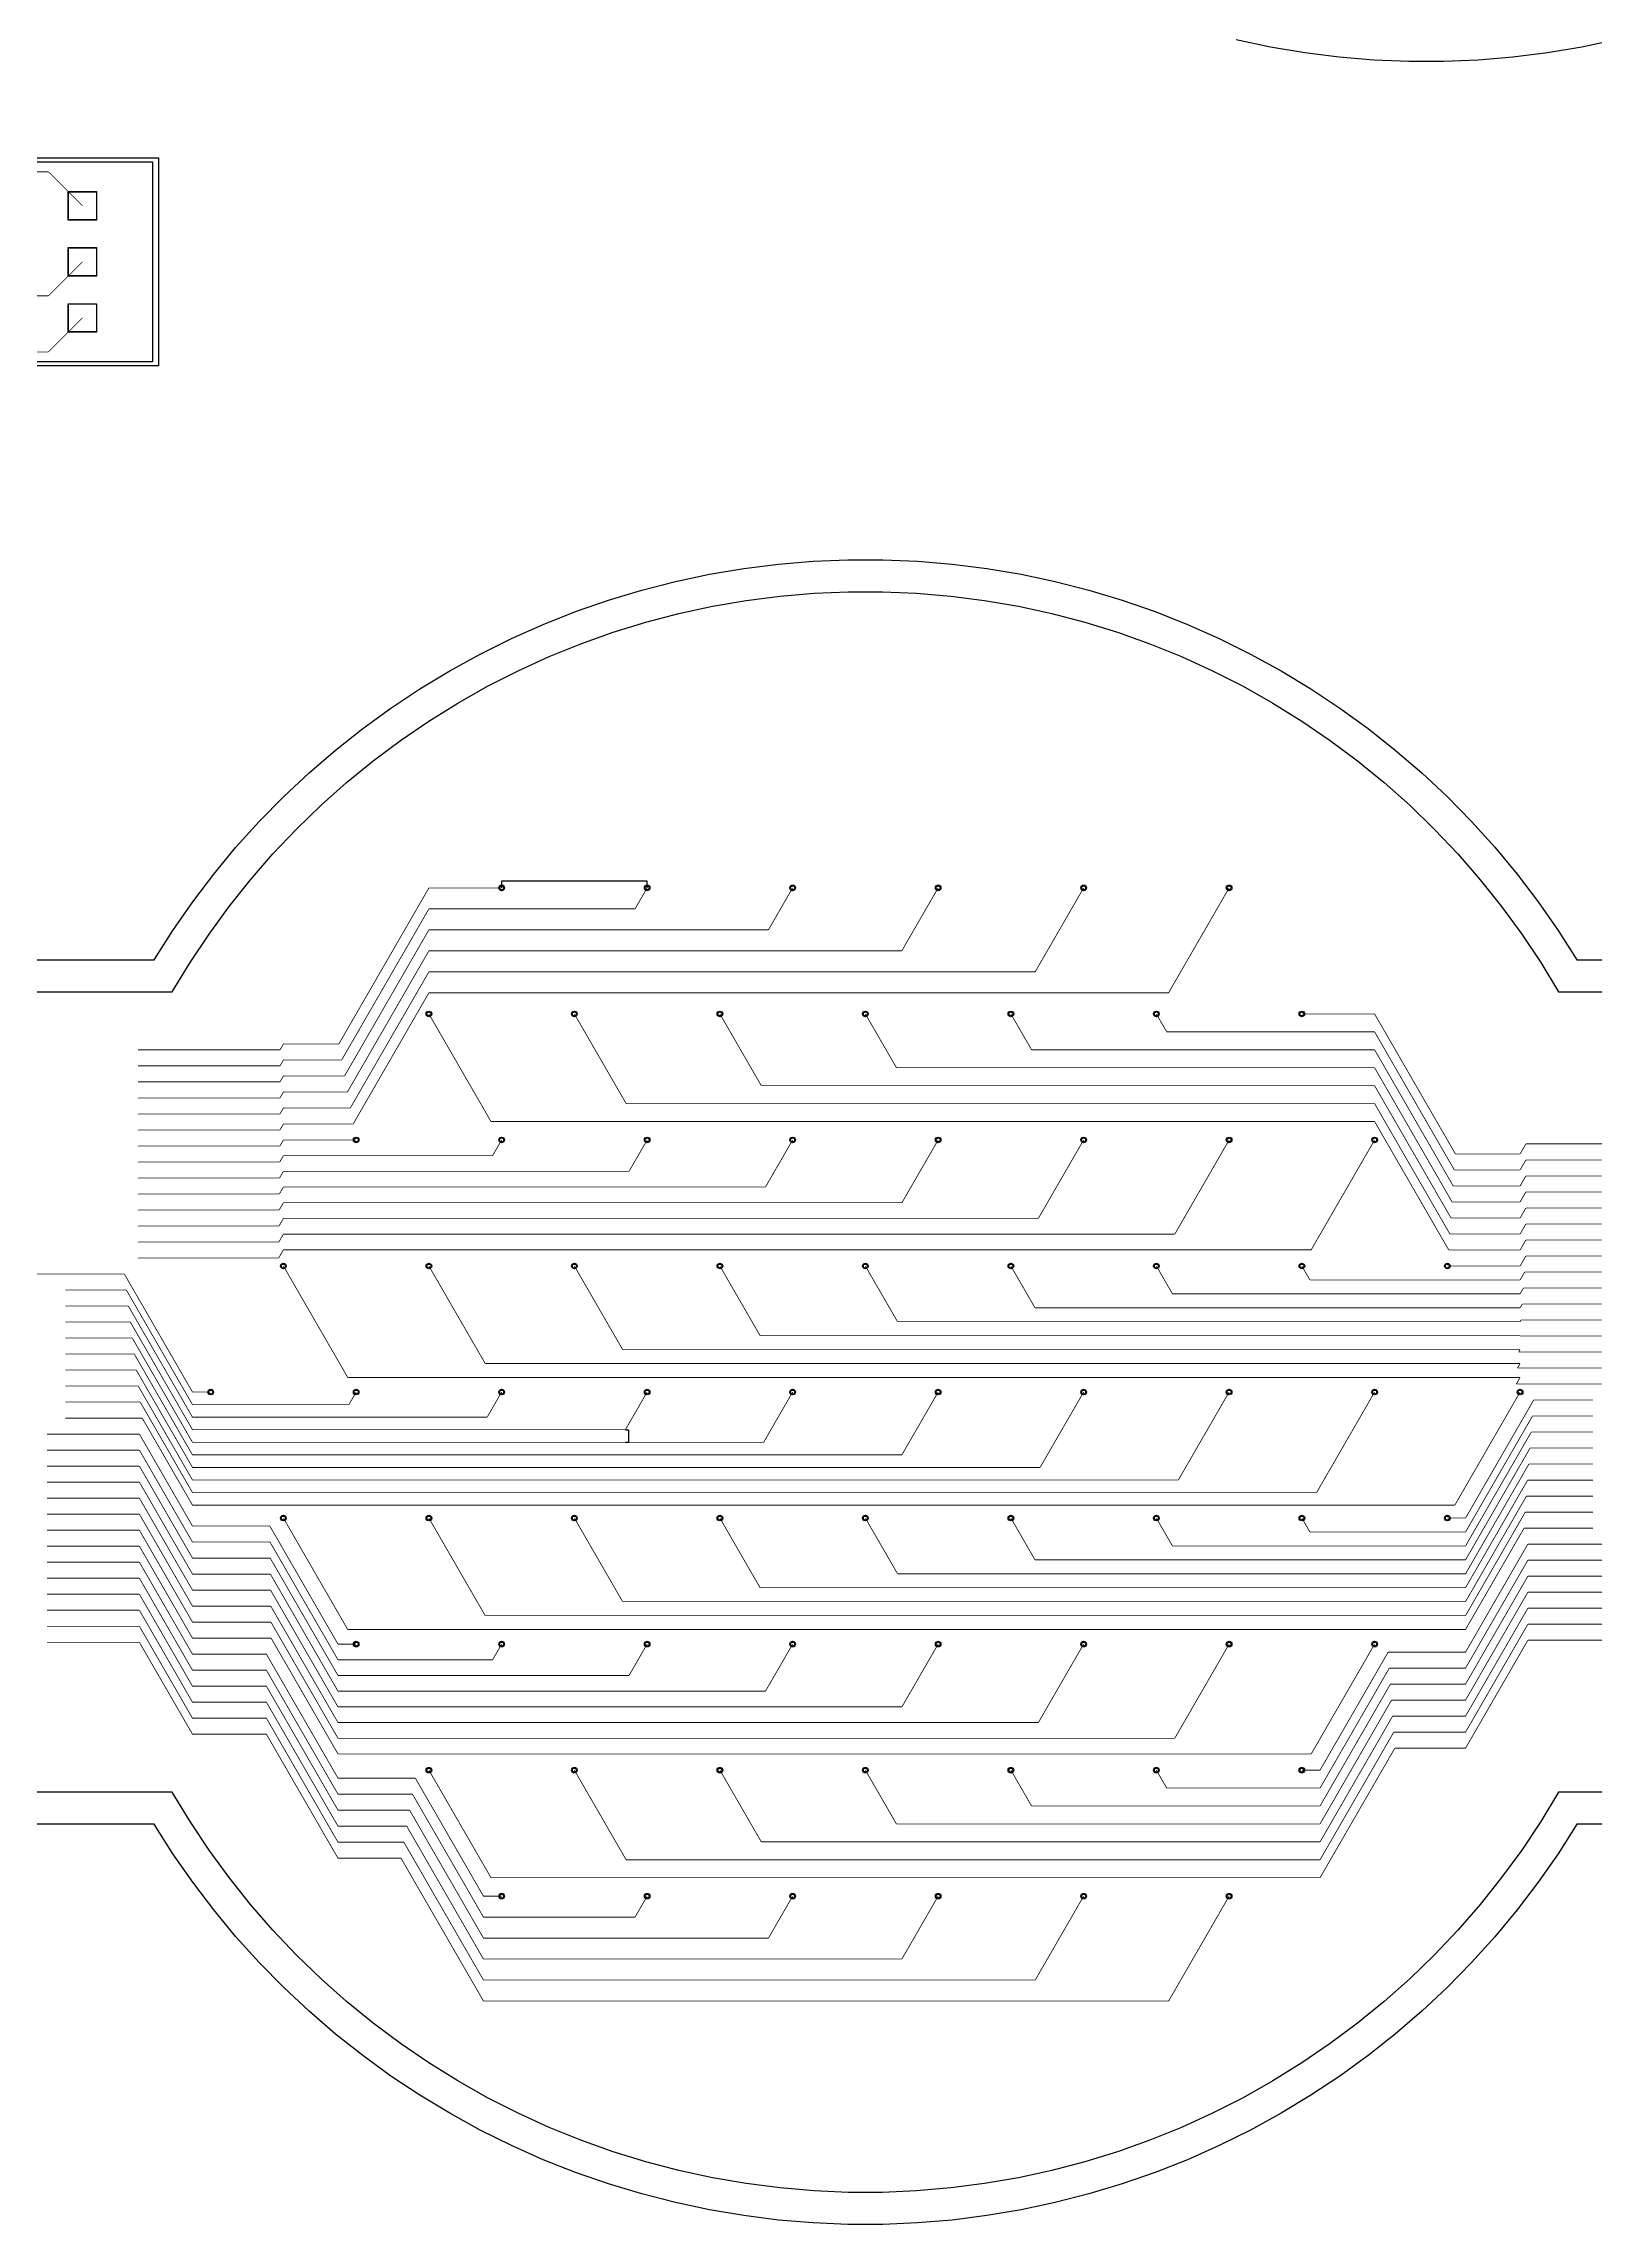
# Model space of a CAD drawing. Header units: metres. Extents: x -54999 to 54999, y -52014 to 54102.
# Drawn here: x -4214 to 15176, y -37370 to -10127 of the extents above; entities that cross this region are included whole.
import ezdxf

# ---------------------------------------------------------------- set-up
doc = ezdxf.new("R2010")
doc.units = ezdxf.units.M
for name, color, linetype in [('eDura_outline_ext', 6, 'Continuous'), ('eDura_outline_int', 6, 'Continuous'), ('etch', 3, 'Continuous'), ('metal', 4, 'Continuous')]:
    doc.layers.add(name, color=color, linetype=linetype)
doc.dimstyles.get("Standard").update_dxf_attribs({"dimtxt": 2.5, "dimasz": 2.5, "dimexe": 1.25, "dimexo": 0.625, "dimtad": 1, "dimdec": 0, "dimtxsty": 'Standard', "dimcen": 2.5, "dimadec": 0, "dimazin": 0, "dimtfac": 1, "dimtmove": 0, "dimatfit": 3, "dimarcsym": 0})

# ---------------------------------------------------------------- blocks, each defined once
blk = doc.blocks.new('*D17')
at = {"color": 0, "lineweight": -2, "transparency": 16777216}
for p, q in [((1510, -20674), (1510, -20584)), ((1512, -20585), (3325, -20585)), ((3328, -20674), (3328, -20584))]:
    blk.add_line(p, q, dxfattribs=at)
at = {"color": 0, "transparency": 16777216}
for points in [[(1512, -20585), (1512, -20586), (1510, -20585)], [(3325, -20585), (3325, -20586), (3328, -20585)]]:
    blk.add_solid(points, dxfattribs=at)
at = {"layer": 'Defpoints', "color": 0, "transparency": 16777216}
for p in [(1510, -20674), (3328, -20585), (3328, -20674)]:
    blk.add_point(p, dxfattribs=at)
at = {"color": 0, "transparency": 16777216, "insert": (2419, -20584), "char_height": 2.5, "attachment_point": 5}
blk.add_mtext('1818', dxfattribs=at)
blk = doc.blocks.new('*D18')
at = {"color": 0, "lineweight": -2, "transparency": 16777216}
for p, q in [((3056, -27443), (3094, -27443)), ((3093, -27445), (3093, -27597)), ((3056, -27600), (3094, -27600))]:
    blk.add_line(p, q, dxfattribs=at)
at = {"color": 0, "transparency": 16777216}
for points in [[(3092, -27445), (3093, -27445), (3093, -27443)], [(3092, -27597), (3093, -27597), (3093, -27600)]]:
    blk.add_solid(points, dxfattribs=at)
at = {"layer": 'Defpoints', "color": 0, "transparency": 16777216}
for p in [(3056, -27443), (3056, -27600), (3093, -27600)]:
    blk.add_point(p, dxfattribs=at)
at = {"color": 0, "transparency": 16777216, "insert": (3091, -27521), "char_height": 2.5, "attachment_point": 5, "rotation": 90}
blk.add_mtext('157', dxfattribs=at)

msp = doc.modelspace()

# ---------------------------------------------------------------- linework, layer by layer
at = {"layer": 'eDura_outline_ext'}
for points in [[(15432.401, -10079.164), (15006.877, -10169.485), (14577.947, -10241.931), (14146.363, -10296.378), (13712.879, -10332.728), (13278.255, -10350.919), (12843.25, -10350.919), (12408.626, -10332.728), (11975.143, -10296.378), (11543.559, -10241.931), (11114.629, -10169.485), (10689.104, -10079.164)], [(-23033.655, -21571.934), (-2833.655, -21571.934), (-2833.655, -21571.934), (-2600.061, -21204.969), (-2351.326, -20848.094), (-2087.885, -20501.932), (-1810.198, -20167.09), (-1518.751, -19844.153), (-1214.055, -19533.686), (-896.643, -19236.233), (-567.069, -18952.314), (-225.91, -18682.425), (126.237, -18427.039), (488.755, -18186.603), (861.011, -17961.537), (1242.353, -17752.235), (1632.114, -17559.062), (2029.612, -17382.358), (2434.152, -17222.432), (2845.026, -17079.562), (3261.515, -16953.999), (3682.891, -16845.963), (4108.416, -16755.643), (4537.346, -16683.196), (4968.93, -16628.75), (5402.413, -16592.4), (5837.037, -16574.209), (6272.042, -16574.209), (6706.667, -16592.4), (7140.15, -16628.75), (7571.734, -16683.196), (8000.664, -16755.643), (8426.189, -16845.963), (8847.564, -16953.999), (9264.053, -17079.562), (9674.927, -17222.432), (10079.467, -17382.358), (10476.966, -17559.062), (10866.727, -17752.235), (11248.069, -17961.537), (11620.325, -18186.603), (11982.843, -18427.039), (12334.99, -18682.425), (12676.148, -18952.314), (13005.722, -19236.233), (13323.135, -19533.686), (13627.831, -19844.153), (13919.277, -20167.09), (14196.964, -20501.932), (14460.406, -20848.094), (14709.141, -21204.969), (14942.734, -21571.934), (14942.734, -21571.934), (35142.734, -21571.934)], [(35142.734, -32371.934), (14942.734, -32371.934), (14942.734, -32371.934), (14709.141, -32738.899), (14460.406, -33095.774), (14196.964, -33441.936), (13919.277, -33776.778), (13627.831, -34099.715), (13323.135, -34410.181), (13005.722, -34707.634), (12676.148, -34991.554), (12334.99, -35261.442), (11982.843, -35516.828), (11620.325, -35757.265), (11248.069, -35982.331), (10866.727, -36191.633), (10476.966, -36384.805), (10079.467, -36561.509), (9674.927, -36721.436), (9264.053, -36864.306), (8847.564, -36989.869), (8426.189, -37097.905), (8000.664, -37188.225), (7571.734, -37260.672), (7140.15, -37315.118), (6706.667, -37351.468), (6272.042, -37369.659), (5837.037, -37369.659), (5402.413, -37351.468), (4968.93, -37315.118), (4537.346, -37260.672), (4108.416, -37188.225), (3682.891, -37097.905), (3261.515, -36989.869), (2845.026, -36864.306), (2434.152, -36721.436), (2029.612, -36561.509), (1632.114, -36384.805), (1242.353, -36191.633), (861.011, -35982.331), (488.755, -35757.265), (126.237, -35516.828), (-225.91, -35261.442), (-567.069, -34991.554), (-896.643, -34707.634), (-1214.055, -34410.181), (-1518.751, -34099.715), (-1810.198, -33776.778), (-2087.885, -33441.936), (-2351.326, -33095.774), (-2600.061, -32738.899), (-2833.655, -32371.934), (-2833.655, -32371.934), (-23033.655, -32371.934)]]:
    msp.add_lwpolyline(points, dxfattribs=at)
msp.add_lwpolyline([(-8803.745, -11553.298), (-2778.745, -11553.298), (-2778.745, -14153.298), (-8803.745, -14153.298), (-8803.745, -14153.298), (-8803.745, -15403.298), (-13903.745, -15403.298), (-13903.745, -14153.298), (-13903.745, -14153.298), (-19928.745, -14153.298), (-19928.745, -11553.298), (-13903.745, -11553.298), (-13903.745, -11553.298), (-13903.745, -10303.298), (-8803.745, -10303.298), (-8803.745, -11553.298)], close=True, dxfattribs=at)
at = {"layer": 'eDura_outline_int'}
msp.add_lwpolyline([(-8853.745, -11603.298), (-2853.745, -11603.298), (-2853.745, -14103.298), (-8853.745, -14103.298), (-8853.745, -14103.298), (-8853.745, -15353.298), (-13853.745, -15353.298), (-13853.745, -14103.298), (-13853.745, -14103.298), (-19853.745, -14103.298), (-19853.745, -11603.298), (-13853.745, -11603.298), (-13853.745, -11603.298), (-13853.745, -10353.298), (-8853.745, -10353.298), (-8853.745, -11603.298)], close=True, dxfattribs=at)
for points in [[(-22605.714, -21971.934), (-2605.714, -21971.934), (-2605.714, -21971.934), (-2384.156, -21606.45), (-2147.183, -21250.767), (-1895.228, -20905.535), (-1628.751, -20571.384), (-1348.24, -20248.925), (-1054.206, -19938.746), (-747.188, -19641.415), (-427.744, -19357.474), (-96.46, -19087.443), (246.06, -18831.813), (599.191, -18591.053), (962.286, -18365.602), (1334.684, -18155.871), (1715.702, -17962.245), (2104.647, -17785.077), (2500.807, -17624.689), (2903.458, -17481.376), (3311.865, -17355.4), (3725.282, -17246.989), (4142.954, -17156.342), (4564.117, -17083.626), (4988.003, -17028.972), (5413.838, -16992.48), (5840.842, -16974.217), (6268.237, -16974.217), (6695.242, -16992.48), (7121.076, -17028.972), (7544.962, -17083.626), (7966.126, -17156.342), (8383.798, -17246.989), (8797.215, -17355.4), (9205.622, -17481.376), (9608.273, -17624.689), (10004.433, -17785.077), (10393.377, -17962.245), (10774.396, -18155.871), (11146.793, -18365.602), (11509.889, -18591.053), (11863.019, -18831.813), (12205.539, -19087.443), (12536.824, -19357.474), (12856.267, -19641.415), (13163.286, -19938.746), (13457.32, -20248.925), (13737.831, -20571.384), (14004.307, -20905.535), (14256.262, -21250.767), (14493.235, -21606.45), (14714.794, -21971.934), (14714.794, -21971.934), (34714.794, -21971.934)], [(34714.794, -31971.934), (14714.794, -31971.934), (14714.794, -31971.934), (14493.235, -32337.418), (14256.262, -32693.1), (14004.307, -33038.333), (13737.831, -33372.484), (13457.32, -33694.943), (13163.286, -34005.121), (12856.267, -34302.453), (12536.824, -34586.393), (12205.539, -34856.425), (11863.019, -35112.055), (11509.889, -35352.815), (11146.793, -35578.266), (10774.396, -35787.996), (10393.377, -35981.623), (10004.433, -36158.791), (9608.273, -36319.178), (9205.622, -36462.491), (8797.215, -36588.468), (8383.798, -36696.879), (7966.126, -36787.525), (7544.962, -36860.242), (7121.076, -36914.896), (6695.242, -36951.388), (6268.237, -36969.65), (5840.842, -36969.65), (5413.838, -36951.388), (4988.003, -36914.896), (4564.117, -36860.242), (4142.954, -36787.525), (3725.282, -36696.879), (3311.865, -36588.468), (2903.458, -36462.491), (2500.807, -36319.178), (2104.647, -36158.791), (1715.702, -35981.623), (1334.684, -35787.996), (962.286, -35578.266), (599.191, -35352.815), (246.06, -35112.055), (-96.46, -34856.425), (-427.744, -34586.393), (-747.188, -34302.453), (-1054.206, -34005.121), (-1348.24, -33694.943), (-1628.751, -33372.484), (-1895.228, -33038.333), (-2147.183, -32693.1), (-2384.156, -32337.418), (-2605.714, -31971.934), (-2605.714, -31971.934), (-22605.714, -31971.934)]]:
    msp.add_lwpolyline(points, dxfattribs=at)
at = {"layer": 'etch'}
for points in [[(-3903.745, -11978.298), (-3553.745, -11978.298), (-3553.745, -12328.298), (-3903.745, -12328.298), (-3903.745, -11978.298)], [(-3903.745, -12678.298), (-3553.745, -12678.298), (-3553.745, -13028.298), (-3903.745, -13028.298), (-3903.745, -12678.298)], [(-3903.745, -13378.298), (-3553.745, -13378.298), (-3553.745, -13728.298), (-3903.745, -13728.298), (-3903.745, -13378.298)]]:
    msp.add_lwpolyline(points, close=True, dxfattribs=at)
for centre in [(1509.54, -20674.197), (3327.54, -20674.197), (5145.54, -20674.197), (6963.54, -20674.197), (8781.54, -20674.197), (10599.54, -20674.197), (600.54, -22248.631), (2418.54, -22248.631), (4236.54, -22248.631), (6054.54, -22248.631), (7872.54, -22248.631), (9690.54, -22248.631), (11508.54, -22248.631), (-308.46, -23823.066), (1509.54, -23823.066), (3327.54, -23823.066), (5145.54, -23823.066), (6963.54, -23823.066), (8781.54, -23823.066), (10599.54, -23823.066), (12417.54, -23823.066), (-1217.46, -25397.5), (600.54, -25397.5), (2418.54, -25397.5), (4236.54, -25397.5), (6054.54, -25397.5), (7872.54, -25397.5), (9690.54, -25397.5), (11508.54, -25397.5), (13326.54, -25397.5), (-2126.46, -26971.934), (-308.46, -26971.934), (1509.54, -26971.934), (3327.54, -26971.934), (5145.54, -26971.934), (6963.54, -26971.934), (8781.54, -26971.934), (10599.54, -26971.934), (12417.54, -26971.934), (14235.54, -26971.934), (-1217.46, -28546.368), (600.54, -28546.368), (2418.54, -28546.368), (4236.54, -28546.368), (6054.54, -28546.368), (7872.54, -28546.368), (9690.54, -28546.368), (11508.54, -28546.368), (13326.54, -28546.368), (-308.46, -30120.802), (1509.54, -30120.802), (3327.54, -30120.802), (5145.54, -30120.802), (6963.54, -30120.802), (8781.54, -30120.802), (10599.54, -30120.802), (12417.54, -30120.802), (600.54, -31695.236), (2418.54, -31695.236), (4236.54, -31695.236), (6054.54, -31695.236), (7872.54, -31695.236), (9690.54, -31695.236), (11508.54, -31695.236), (1509.54, -33269.671), (3327.54, -33269.671), (5145.54, -33269.671), (6963.54, -33269.671), (8781.54, -33269.671), (10599.54, -33269.671)]:
    msp.add_circle(centre, 25, dxfattribs=at)
at = {"layer": 'metal'}
for points in [[(-4153.745, -11728.298, 10, 10, 0), (-7928.745, -11728.298, 10, 10, 0)], [(-3728.745, -12153.298, 10, 10, 0), (-4153.745, -11728.298, 10, 10, 0)], [(-3728.745, -12853.298, 10, 10, 0), (-4153.745, -13278.298, 10, 10, 0)], [(-4153.745, -13278.298, 10, 10, 0), (-7928.745, -13278.298, 10, 10, 0)], [(-3728.745, -13553.298, 10, 10, 0), (-4153.745, -13978.298, 10, 10, 0)], [(-4153.745, -13978.298, 10, 10, 0), (-7928.745, -13978.298, 10, 10, 0)], [(600.54, -20674.197, 10, 10, 0), (-524.64, -22623.066, 10, 10, 0)], [(1509.54, -20674.197, 10, 10, 0), (600.54, -20674.197, 10, 10, 0)], [(1509.54, -20674.197, 10, 10, 0), (1509.54, -20674.197, 10, 10, 0)], [(3327.54, -20674.197, 10, 10, 0), (3176.274, -20936.197, 10, 10, 0)], [(5145.54, -20674.197, 10, 10, 0), (4843.008, -21198.197, 10, 10, 0)], [(6963.54, -20674.197, 10, 10, 0), (6509.743, -21460.197, 10, 10, 0)], [(8781.54, -20674.197, 10, 10, 0), (8176.477, -21722.197, 10, 10, 0)], [(10599.54, -20674.197, 10, 10, 0), (9843.211, -21984.197, 10, 10, 0)], [(600.54, -20936.197, 10, 10, 0), (-488.844, -22823.066, 10, 10, 0)], [(3176.274, -20936.197, 10, 10, 0), (600.54, -20936.197, 10, 10, 0)], [(600.54, -21198.197, 10, 10, 0), (-453.048, -23023.066, 10, 10, 0)], [(4843.008, -21198.197, 10, 10, 0), (600.54, -21198.197, 10, 10, 0)], [(600.54, -21460.197, 10, 10, 0), (-417.253, -23223.066, 10, 10, 0)], [(6509.743, -21460.197, 10, 10, 0), (600.54, -21460.197, 10, 10, 0)], [(600.54, -21722.197, 10, 10, 0), (-381.457, -23423.066, 10, 10, 0)], [(8176.477, -21722.197, 10, 10, 0), (600.54, -21722.197, 10, 10, 0)], [(600.54, -21984.197, 10, 10, 0), (-345.661, -23623.066, 10, 10, 0)], [(9843.211, -21984.197, 10, 10, 0), (600.54, -21984.197, 10, 10, 0)], [(600.54, -22248.631, 10, 10, 0), (1376.499, -23592.631, 10, 10, 0)], [(2418.54, -22248.631, 10, 10, 0), (3065.172, -23368.631, 10, 10, 0)], [(4236.54, -22248.631, 10, 10, 0), (4753.846, -23144.631, 10, 10, 0)], [(6054.54, -22248.631, 10, 10, 0), (6442.519, -22920.631, 10, 10, 0)], [(7872.54, -22248.631, 10, 10, 0), (8131.193, -22696.631, 10, 10, 0)], [(9690.54, -22248.631, 10, 10, 0), (9819.866, -22472.631, 10, 10, 0)], [(11508.54, -22248.631, 10, 10, 0), (11508.54, -22248.631, 10, 10, 0)], [(11508.54, -22248.631, 10, 10, 0), (12417.54, -22248.631, 10, 10, 0)], [(12417.54, -22248.631, 10, 10, 0), (13427.249, -23997.5, 10, 10, 0)], [(9819.866, -22472.631, 10, 10, 0), (12417.54, -22472.631, 10, 10, 0)], [(12417.54, -22472.631, 10, 10, 0), (13413.393, -24197.5, 10, 10, 0)], [(-1260.435, -22697.5, 10, 10, 0), (-3035.46, -22697.5, 10, 10, 0)], [(-1217.46, -22623.066, 10, 10, 0), (-1260.435, -22697.5, 10, 10, 0)], [(-1217.46, -22823.066, 10, 10, 0), (-1260.435, -22897.5, 10, 10, 0)], [(-524.64, -22623.066, 10, 10, 0), (-1217.46, -22623.066, 10, 10, 0)], [(-1217.46, -22623.066, 10, 10, 0), (-1217.46, -22623.066, 10, 10, 0)], [(-488.844, -22823.066, 10, 10, 0), (-1217.46, -22823.066, 10, 10, 0)], [(-1217.46, -22823.066, 10, 10, 0), (-1217.46, -22823.066, 10, 10, 0)], [(8131.193, -22696.631, 10, 10, 0), (12417.54, -22696.631, 10, 10, 0)], [(12417.54, -22696.631, 10, 10, 0), (13399.537, -24397.5, 10, 10, 0)], [(-1260.435, -22897.5, 10, 10, 0), (-3035.46, -22897.5, 10, 10, 0)], [(-1260.435, -23097.5, 10, 10, 0), (-3035.46, -23097.5, 10, 10, 0)], [(-1217.46, -23023.066, 10, 10, 0), (-1260.435, -23097.5, 10, 10, 0)], [(-453.048, -23023.066, 10, 10, 0), (-1217.46, -23023.066, 10, 10, 0)], [(-1217.46, -23023.066, 10, 10, 0), (-1217.46, -23023.066, 10, 10, 0)], [(4753.846, -23144.631, 10, 10, 0), (12417.54, -23144.631, 10, 10, 0)], [(6442.519, -22920.631, 10, 10, 0), (12417.54, -22920.631, 10, 10, 0)], [(12417.54, -22920.631, 10, 10, 0), (13385.68, -24597.5, 10, 10, 0)], [(12417.54, -23144.631, 10, 10, 0), (13371.824, -24797.5, 10, 10, 0)], [(-1260.435, -23297.5, 10, 10, 0), (-3035.46, -23297.5, 10, 10, 0)], [(-1217.46, -23223.066, 10, 10, 0), (-1260.435, -23297.5, 10, 10, 0)], [(-1217.46, -23423.066, 10, 10, 0), (-1260.435, -23497.5, 10, 10, 0)], [(-417.253, -23223.066, 10, 10, 0), (-1217.46, -23223.066, 10, 10, 0)], [(-1217.46, -23223.066, 10, 10, 0), (-1217.46, -23223.066, 10, 10, 0)], [(-381.457, -23423.066, 10, 10, 0), (-1217.46, -23423.066, 10, 10, 0)], [(-1217.46, -23423.066, 10, 10, 0), (-1217.46, -23423.066, 10, 10, 0)], [(3065.172, -23368.631, 10, 10, 0), (12417.54, -23368.631, 10, 10, 0)], [(12417.54, -23368.631, 10, 10, 0), (13357.967, -24997.5, 10, 10, 0)], [(-1260.435, -23497.5, 10, 10, 0), (-3035.46, -23497.5, 10, 10, 0)], [(-1260.435, -23697.5, 10, 10, 0), (-3035.46, -23697.5, 10, 10, 0)], [(-1217.46, -23623.066, 10, 10, 0), (-1260.435, -23697.5, 10, 10, 0)], [(-345.661, -23623.066, 10, 10, 0), (-1217.46, -23623.066, 10, 10, 0)], [(-1217.46, -23623.066, 10, 10, 0), (-1217.46, -23623.066, 10, 10, 0)], [(1376.499, -23592.631, 10, 10, 0), (12417.54, -23592.631, 10, 10, 0)], [(12417.54, -23592.631, 10, 10, 0), (13344.111, -25197.5, 10, 10, 0)], [(-1260.435, -23897.5, 10, 10, 0), (-3035.46, -23897.5, 10, 10, 0)], [(-1217.46, -23823.066, 10, 10, 0), (-1260.435, -23897.5, 10, 10, 0)], [(-308.46, -23823.066, 10, 10, 0), (-1217.46, -23823.066, 10, 10, 0)], [(-308.46, -23823.066, 10, 10, 0), (-308.46, -23823.066, 10, 10, 0)], [(1509.54, -23823.066, 10, 10, 0), (1396.379, -24019.066, 10, 10, 0)], [(3327.54, -23823.066, 10, 10, 0), (3101.219, -24215.066, 10, 10, 0)], [(5145.54, -23823.066, 10, 10, 0), (4806.058, -24411.066, 10, 10, 0)], [(6963.54, -23823.066, 10, 10, 0), (6510.897, -24607.066, 10, 10, 0)], [(8781.54, -23823.066, 10, 10, 0), (8215.737, -24803.066, 10, 10, 0)], [(10599.54, -23823.066, 10, 10, 0), (9920.576, -24999.066, 10, 10, 0)], [(12417.54, -23823.066, 10, 10, 0), (11625.415, -25195.066, 10, 10, 0)], [(14235.54, -23997.5, 10, 10, 0), (14308.035, -23871.934, 10, 10, 0)], [(14308.035, -23871.934, 10, 10, 0), (16053.54, -23871.934, 10, 10, 0)], [(-1262.744, -24097.5, 10, 10, 0), (-3035.46, -24097.5, 10, 10, 0)], [(-1217.46, -24215.066, 10, 10, 0), (-1265.054, -24297.5, 10, 10, 0)], [(-1217.46, -24019.066, 10, 10, 0), (-1262.744, -24097.5, 10, 10, 0)], [(1396.379, -24019.066, 10, 10, 0), (-1217.46, -24019.066, 10, 10, 0)], [(3101.219, -24215.066, 10, 10, 0), (-1217.46, -24215.066, 10, 10, 0)], [(13413.393, -24197.5, 10, 10, 0), (14235.54, -24197.5, 10, 10, 0)], [(13427.249, -23997.5, 10, 10, 0), (14235.54, -23997.5, 10, 10, 0)], [(14235.54, -23997.5, 10, 10, 0), (14235.54, -23997.5, 10, 10, 0)], [(14235.54, -24197.5, 10, 10, 0), (14308.035, -24071.934, 10, 10, 0)], [(14235.54, -24197.5, 10, 10, 0), (14235.54, -24197.5, 10, 10, 0)], [(14308.035, -24071.934, 10, 10, 0), (16053.54, -24071.934, 10, 10, 0)], [(-1265.054, -24297.5, 10, 10, 0), (-3035.46, -24297.5, 10, 10, 0)], [(-1267.363, -24497.5, 10, 10, 0), (-3035.46, -24497.5, 10, 10, 0)], [(-1217.46, -24411.066, 10, 10, 0), (-1267.363, -24497.5, 10, 10, 0)], [(4806.058, -24411.066, 10, 10, 0), (-1217.46, -24411.066, 10, 10, 0)], [(13399.537, -24397.5, 10, 10, 0), (14235.54, -24397.5, 10, 10, 0)], [(14235.54, -24397.5, 10, 10, 0), (14308.035, -24271.934, 10, 10, 0)], [(14235.54, -24397.5, 10, 10, 0), (14235.54, -24397.5, 10, 10, 0)], [(14235.54, -24597.5, 10, 10, 0), (14308.035, -24471.934, 10, 10, 0)], [(14308.035, -24271.934, 10, 10, 0), (16053.54, -24271.934, 10, 10, 0)], [(14308.035, -24471.934, 10, 10, 0), (16053.54, -24471.934, 10, 10, 0)], [(-1269.672, -24697.5, 10, 10, 0), (-3035.46, -24697.5, 10, 10, 0)], [(-1217.46, -24607.066, 10, 10, 0), (-1269.672, -24697.5, 10, 10, 0)], [(6510.897, -24607.066, 10, 10, 0), (-1217.46, -24607.066, 10, 10, 0)], [(13385.68, -24597.5, 10, 10, 0), (14235.54, -24597.5, 10, 10, 0)], [(14235.54, -24597.5, 10, 10, 0), (14235.54, -24597.5, 10, 10, 0)], [(14235.54, -24797.5, 10, 10, 0), (14308.035, -24671.934, 10, 10, 0)], [(14308.035, -24671.934, 10, 10, 0), (16053.54, -24671.934, 10, 10, 0)], [(-1271.982, -24897.5, 10, 10, 0), (-3035.46, -24897.5, 10, 10, 0)], [(-1217.46, -24999.066, 10, 10, 0), (-1274.291, -25097.5, 10, 10, 0)], [(-1217.46, -24803.066, 10, 10, 0), (-1271.982, -24897.5, 10, 10, 0)], [(8215.737, -24803.066, 10, 10, 0), (-1217.46, -24803.066, 10, 10, 0)], [(9920.576, -24999.066, 10, 10, 0), (-1217.46, -24999.066, 10, 10, 0)], [(13357.967, -24997.5, 10, 10, 0), (14235.54, -24997.5, 10, 10, 0)], [(13371.824, -24797.5, 10, 10, 0), (14235.54, -24797.5, 10, 10, 0)], [(14235.54, -24797.5, 10, 10, 0), (14235.54, -24797.5, 10, 10, 0)], [(14235.54, -24997.5, 10, 10, 0), (14308.035, -24871.934, 10, 10, 0)], [(14235.54, -24997.5, 10, 10, 0), (14235.54, -24997.5, 10, 10, 0)], [(14308.035, -24871.934, 10, 10, 0), (16053.54, -24871.934, 10, 10, 0)], [(-1274.291, -25097.5, 10, 10, 0), (-3035.46, -25097.5, 10, 10, 0)], [(-1276.601, -25297.5, 10, 10, 0), (-3035.46, -25297.5, 10, 10, 0)], [(-1217.46, -25195.066, 10, 10, 0), (-1276.601, -25297.5, 10, 10, 0)], [(11625.415, -25195.066, 10, 10, 0), (-1217.46, -25195.066, 10, 10, 0)], [(13344.111, -25197.5, 10, 10, 0), (14235.54, -25197.5, 10, 10, 0)], [(14235.54, -25197.5, 10, 10, 0), (14308.035, -25071.934, 10, 10, 0)], [(14235.54, -25197.5, 10, 10, 0), (14235.54, -25197.5, 10, 10, 0)], [(14235.54, -25397.5, 10, 10, 0), (14308.035, -25271.934, 10, 10, 0)], [(14308.035, -25071.934, 10, 10, 0), (16053.54, -25071.934, 10, 10, 0)], [(14308.035, -25271.934, 10, 10, 0), (16053.54, -25271.934, 10, 10, 0)], [(-3204.975, -25497.5, 10, 10, 0), (-15560.619, -25497.5, 10, 10, 0)], [(-2353.71, -26971.934, 10, 10, 0), (-3204.975, -25497.5, 10, 10, 0)], [(-1217.46, -25397.5, 10, 10, 0), (-413.789, -26789.5, 10, 10, 0)], [(600.54, -25397.5, 10, 10, 0), (1303.752, -26615.5, 10, 10, 0)], [(2418.54, -25397.5, 10, 10, 0), (3021.294, -26441.5, 10, 10, 0)], [(4236.54, -25397.5, 10, 10, 0), (4738.835, -26267.5, 10, 10, 0)], [(6054.54, -25397.5, 10, 10, 0), (6456.376, -26093.5, 10, 10, 0)], [(7872.54, -25397.5, 10, 10, 0), (8173.917, -25919.5, 10, 10, 0)], [(9690.54, -25397.5, 10, 10, 0), (9891.458, -25745.5, 10, 10, 0)], [(11508.54, -25397.5, 10, 10, 0), (11608.999, -25571.5, 10, 10, 0)], [(11608.999, -25571.5, 10, 10, 0), (14235.54, -25571.5, 10, 10, 0)], [(13326.54, -25397.5, 10, 10, 0), (13326.54, -25397.5, 10, 10, 0)], [(13326.54, -25397.5, 10, 10, 0), (14235.54, -25397.5, 10, 10, 0)], [(14235.54, -25571.5, 10, 10, 0), (14293.024, -25471.934, 10, 10, 0)], [(14293.024, -25471.934, 10, 10, 0), (16053.54, -25471.934, 10, 10, 0)], [(-3180.149, -25697.5, 10, 10, 0), (-3944.46, -25697.5, 10, 10, 0)], [(-2353.71, -27128.934, 10, 10, 0), (-3180.149, -25697.5, 10, 10, 0)], [(9891.458, -25745.5, 10, 10, 0), (14235.54, -25745.5, 10, 10, 0)], [(14235.54, -25745.5, 10, 10, 0), (14278.013, -25671.934, 10, 10, 0)], [(14235.54, -25919.5, 10, 10, 0), (14263.002, -25871.934, 10, 10, 0)], [(14263.002, -25871.934, 10, 10, 0), (16053.54, -25871.934, 10, 10, 0)], [(14278.013, -25671.934, 10, 10, 0), (16053.54, -25671.934, 10, 10, 0)], [(-3155.323, -25897.5, 10, 10, 0), (-3944.46, -25897.5, 10, 10, 0)], [(-3130.497, -26097.5, 10, 10, 0), (-3944.46, -26097.5, 10, 10, 0)], [(-2353.71, -27285.934, 10, 10, 0), (-3155.323, -25897.5, 10, 10, 0)], [(-2353.71, -27442.934, 10, 10, 0), (-3130.497, -26097.5, 10, 10, 0)], [(6456.376, -26093.5, 10, 10, 0), (14235.54, -26093.5, 10, 10, 0)], [(8173.917, -25919.5, 10, 10, 0), (14235.54, -25919.5, 10, 10, 0)], [(14235.54, -26093.5, 10, 10, 0), (14247.991, -26071.934, 10, 10, 0)], [(14247.991, -26071.934, 10, 10, 0), (16053.54, -26071.934, 10, 10, 0)], [(-3105.671, -26297.5, 10, 10, 0), (-3944.46, -26297.5, 10, 10, 0)], [(-2353.71, -27599.934, 10, 10, 0), (-3105.671, -26297.5, 10, 10, 0)], [(4738.835, -26267.5, 10, 10, 0), (14235.54, -26267.5, 10, 10, 0)], [(14235.54, -26267.5, 10, 10, 0), (14232.98, -26271.934, 10, 10, 0)], [(14232.98, -26271.934, 10, 10, 0), (16053.54, -26271.934, 10, 10, 0)], [(-3080.845, -26497.5, 10, 10, 0), (-3944.46, -26497.5, 10, 10, 0)], [(-3056.019, -26697.5, 10, 10, 0), (-3944.46, -26697.5, 10, 10, 0)], [(-2353.71, -27756.934, 10, 10, 0), (-3080.845, -26497.5, 10, 10, 0)], [(-2353.71, -27913.934, 10, 10, 0), (-3056.019, -26697.5, 10, 10, 0)], [(1303.752, -26615.5, 10, 10, 0), (14235.54, -26615.5, 10, 10, 0)], [(3021.294, -26441.5, 10, 10, 0), (14235.54, -26441.5, 10, 10, 0)], [(14235.54, -26615.5, 10, 10, 0), (14202.958, -26671.934, 10, 10, 0)], [(14202.958, -26671.934, 10, 10, 0), (16053.54, -26671.934, 10, 10, 0)], [(14235.54, -26441.5, 10, 10, 0), (14217.969, -26471.934, 10, 10, 0)], [(14217.969, -26471.934, 10, 10, 0), (28466.693, -26471.934, 10, 10, 0)], [(-3031.193, -26897.5, 10, 10, 0), (-3944.46, -26897.5, 10, 10, 0)], [(-2353.71, -28070.934, 10, 10, 0), (-3031.193, -26897.5, 10, 10, 0)], [(-2126.46, -26971.934, 10, 10, 0), (-2353.71, -26971.934, 10, 10, 0)], [(-2126.46, -26971.934, 10, 10, 0), (-2126.46, -26971.934, 10, 10, 0)], [(-413.789, -26789.5, 10, 10, 0), (14235.54, -26789.5, 10, 10, 0)], [(-308.46, -26971.934, 10, 10, 0), (-399.104, -27128.934, 10, 10, 0)], [(1509.54, -26971.934, 10, 10, 0), (1328.252, -27285.934, 10, 10, 0)], [(3327.54, -26971.934, 10, 10, 0), (3055.608, -27442.934, 10, 10, 0)], [(5145.54, -26971.934, 10, 10, 0), (4782.964, -27599.934, 10, 10, 0)], [(6963.54, -26971.934, 10, 10, 0), (6510.32, -27756.934, 10, 10, 0)], [(8781.54, -26971.934, 10, 10, 0), (8237.676, -27913.934, 10, 10, 0)], [(10599.54, -26971.934, 10, 10, 0), (9965.032, -28070.934, 10, 10, 0)], [(12417.54, -26971.934, 10, 10, 0), (11692.388, -28227.934, 10, 10, 0)], [(14235.54, -26971.934, 10, 10, 0), (13419.744, -28384.934, 10, 10, 0)], [(14235.54, -26789.5, 10, 10, 0), (14187.946, -26871.934, 10, 10, 0)], [(14187.946, -26871.934, 10, 10, 0), (16053.54, -26871.934, 10, 10, 0)], [(-3006.367, -27097.5, 10, 10, 0), (-3944.46, -27097.5, 10, 10, 0)], [(-2353.71, -28227.934, 10, 10, 0), (-3006.367, -27097.5, 10, 10, 0)], [(-399.104, -27128.934, 10, 10, 0), (-2353.71, -27128.934, 10, 10, 0)], [(13553.79, -28546.368, 10, 10, 0), (14405.055, -27071.934, 10, 10, 0)], [(14405.055, -27071.934, 10, 10, 0), (15144.54, -27071.934, 10, 10, 0)], [(-3017.01, -27497.5, 10, 10, 0), (-4171.71, -27497.5, 10, 10, 0)], [(-2981.541, -27297.5, 10, 10, 0), (-3944.46, -27297.5, 10, 10, 0)], [(-2353.71, -28646.368, 10, 10, 0), (-3017.01, -27497.5, 10, 10, 0)], [(-2353.71, -28384.934, 10, 10, 0), (-2981.541, -27297.5, 10, 10, 0)], [(1328.252, -27285.934, 10, 10, 0), (-2353.71, -27285.934, 10, 10, 0)], [(3055.608, -27442.934, 10, 10, 0), (-2353.71, -27442.934, 10, 10, 0)], [(13553.79, -28720.368, 10, 10, 0), (14390.044, -27271.934, 10, 10, 0)], [(13553.79, -28894.368, 10, 10, 0), (14375.033, -27471.934, 10, 10, 0)], [(14375.033, -27471.934, 10, 10, 0), (15144.54, -27471.934, 10, 10, 0)], [(14390.044, -27271.934, 10, 10, 0), (15144.54, -27271.934, 10, 10, 0)], [(-3017.01, -27697.5, 10, 10, 0), (-4171.71, -27697.5, 10, 10, 0)], [(-2353.71, -28846.368, 10, 10, 0), (-3017.01, -27697.5, 10, 10, 0)], [(4782.964, -27599.934, 10, 10, 0), (-2353.71, -27599.934, 10, 10, 0)], [(6510.32, -27756.934, 10, 10, 0), (-2353.71, -27756.934, 10, 10, 0)], [(13553.79, -29068.368, 10, 10, 0), (14360.021, -27671.934, 10, 10, 0)], [(14360.021, -27671.934, 10, 10, 0), (15144.54, -27671.934, 10, 10, 0)], [(-3017.01, -27897.5, 10, 10, 0), (-4171.71, -27897.5, 10, 10, 0)], [(-2353.71, -29046.368, 10, 10, 0), (-3017.01, -27897.5, 10, 10, 0)], [(8237.676, -27913.934, 10, 10, 0), (-2353.71, -27913.934, 10, 10, 0)], [(13553.79, -29242.368, 10, 10, 0), (14345.01, -27871.934, 10, 10, 0)], [(14345.01, -27871.934, 10, 10, 0), (15144.54, -27871.934, 10, 10, 0)], [(-3017.01, -28097.5, 10, 10, 0), (-4171.71, -28097.5, 10, 10, 0)], [(-3017.01, -28297.5, 10, 10, 0), (-4171.71, -28297.5, 10, 10, 0)], [(-2353.71, -29246.368, 10, 10, 0), (-3017.01, -28097.5, 10, 10, 0)], [(-2353.71, -29446.368, 10, 10, 0), (-3017.01, -28297.5, 10, 10, 0)], [(9965.032, -28070.934, 10, 10, 0), (-2353.71, -28070.934, 10, 10, 0)], [(11692.388, -28227.934, 10, 10, 0), (-2353.71, -28227.934, 10, 10, 0)], [(13553.79, -29416.368, 10, 10, 0), (14329.999, -28071.934, 10, 10, 0)], [(13553.79, -29590.368, 10, 10, 0), (14314.988, -28271.934, 10, 10, 0)], [(14314.988, -28271.934, 10, 10, 0), (15144.54, -28271.934, 10, 10, 0)], [(14329.999, -28071.934, 10, 10, 0), (15144.54, -28071.934, 10, 10, 0)], [(-3017.01, -28497.5, 10, 10, 0), (-4171.71, -28497.5, 10, 10, 0)], [(-2353.71, -29646.368, 10, 10, 0), (-3017.01, -28497.5, 10, 10, 0)], [(13419.744, -28384.934, 10, 10, 0), (-2353.71, -28384.934, 10, 10, 0)], [(-1217.46, -28546.368, 10, 10, 0), (-413.789, -29938.368, 10, 10, 0)], [(600.54, -28546.368, 10, 10, 0), (1303.752, -29764.368, 10, 10, 0)], [(2418.54, -28546.368, 10, 10, 0), (3021.294, -29590.368, 10, 10, 0)], [(4236.54, -28546.368, 10, 10, 0), (4738.835, -29416.368, 10, 10, 0)], [(6054.54, -28546.368, 10, 10, 0), (6456.376, -29242.368, 10, 10, 0)], [(7872.54, -28546.368, 10, 10, 0), (8173.917, -29068.368, 10, 10, 0)], [(9690.54, -28546.368, 10, 10, 0), (9891.458, -28894.368, 10, 10, 0)], [(11508.54, -28546.368, 10, 10, 0), (11608.999, -28720.368, 10, 10, 0)], [(13326.54, -28546.368, 10, 10, 0), (13326.54, -28546.368, 10, 10, 0)], [(13326.54, -28546.368, 10, 10, 0), (13553.79, -28546.368, 10, 10, 0)], [(13553.79, -29764.368, 10, 10, 0), (14299.977, -28471.934, 10, 10, 0)], [(14299.977, -28471.934, 10, 10, 0), (15144.54, -28471.934, 10, 10, 0)], [(-3017.01, -28697.5, 10, 10, 0), (-4171.71, -28697.5, 10, 10, 0)], [(-2353.71, -29846.368, 10, 10, 0), (-3017.01, -28697.5, 10, 10, 0)], [(-1386.975, -28646.368, 10, 10, 0), (-2353.71, -28646.368, 10, 10, 0)], [(-2353.71, -28646.368, 10, 10, 0), (-2353.71, -28646.368, 10, 10, 0)], [(-1384.666, -28846.368, 10, 10, 0), (-2353.71, -28846.368, 10, 10, 0)], [(-2353.71, -28846.368, 10, 10, 0), (-2353.71, -28846.368, 10, 10, 0)], [(-535.71, -30120.802, 10, 10, 0), (-1386.975, -28646.368, 10, 10, 0)], [(-535.71, -30316.802, 10, 10, 0), (-1384.666, -28846.368, 10, 10, 0)], [(11608.999, -28720.368, 10, 10, 0), (13553.79, -28720.368, 10, 10, 0)], [(13553.79, -29938.368, 10, 10, 0), (14284.966, -28671.934, 10, 10, 0)], [(13553.79, -30220.802, 10, 10, 0), (14332.559, -28871.934, 10, 10, 0)], [(14284.966, -28671.934, 10, 10, 0), (15144.54, -28671.934, 10, 10, 0)], [(14332.559, -28871.934, 10, 10, 0), (15371.79, -28871.934, 10, 10, 0)], [(-3017.01, -28897.5, 10, 10, 0), (-4171.71, -28897.5, 10, 10, 0)], [(-3017.01, -29097.5, 10, 10, 0), (-4171.71, -29097.5, 10, 10, 0)], [(-2353.71, -30046.368, 10, 10, 0), (-3017.01, -28897.5, 10, 10, 0)], [(-2353.71, -30246.368, 10, 10, 0), (-3017.01, -29097.5, 10, 10, 0)], [(-1382.356, -29046.368, 10, 10, 0), (-2353.71, -29046.368, 10, 10, 0)], [(-2353.71, -29046.368, 10, 10, 0), (-2353.71, -29046.368, 10, 10, 0)], [(-535.71, -30512.802, 10, 10, 0), (-1382.356, -29046.368, 10, 10, 0)], [(8173.917, -29068.368, 10, 10, 0), (13553.79, -29068.368, 10, 10, 0)], [(9891.458, -28894.368, 10, 10, 0), (13553.79, -28894.368, 10, 10, 0)], [(13553.79, -30420.802, 10, 10, 0), (14332.559, -29071.934, 10, 10, 0)], [(14332.559, -29071.934, 10, 10, 0), (15371.79, -29071.934, 10, 10, 0)], [(-3017.01, -29297.5, 10, 10, 0), (-4171.71, -29297.5, 10, 10, 0)], [(-2353.71, -30446.368, 10, 10, 0), (-3017.01, -29297.5, 10, 10, 0)], [(-1380.047, -29246.368, 10, 10, 0), (-2353.71, -29246.368, 10, 10, 0)], [(-2353.71, -29246.368, 10, 10, 0), (-2353.71, -29246.368, 10, 10, 0)], [(-535.71, -30708.802, 10, 10, 0), (-1380.047, -29246.368, 10, 10, 0)], [(4738.835, -29416.368, 10, 10, 0), (13553.79, -29416.368, 10, 10, 0)], [(6456.376, -29242.368, 10, 10, 0), (13553.79, -29242.368, 10, 10, 0)], [(13553.79, -30620.802, 10, 10, 0), (14332.559, -29271.934, 10, 10, 0)], [(14332.559, -29271.934, 10, 10, 0), (15371.79, -29271.934, 10, 10, 0)], [(-3017.01, -29497.5, 10, 10, 0), (-4171.71, -29497.5, 10, 10, 0)], [(-3017.01, -29697.5, 10, 10, 0), (-4171.71, -29697.5, 10, 10, 0)], [(-2353.71, -30646.368, 10, 10, 0), (-3017.01, -29497.5, 10, 10, 0)], [(-2353.71, -30846.368, 10, 10, 0), (-3017.01, -29697.5, 10, 10, 0)], [(-1377.738, -29446.368, 10, 10, 0), (-2353.71, -29446.368, 10, 10, 0)], [(-2353.71, -29446.368, 10, 10, 0), (-2353.71, -29446.368, 10, 10, 0)], [(-1375.428, -29646.368, 10, 10, 0), (-2353.71, -29646.368, 10, 10, 0)], [(-2353.71, -29646.368, 10, 10, 0), (-2353.71, -29646.368, 10, 10, 0)], [(-535.71, -30904.802, 10, 10, 0), (-1377.738, -29446.368, 10, 10, 0)], [(-535.71, -31100.802, 10, 10, 0), (-1375.428, -29646.368, 10, 10, 0)], [(3021.294, -29590.368, 10, 10, 0), (13553.79, -29590.368, 10, 10, 0)], [(13553.79, -30820.802, 10, 10, 0), (14332.559, -29471.934, 10, 10, 0)], [(13553.79, -31020.802, 10, 10, 0), (14332.559, -29671.934, 10, 10, 0)], [(14332.559, -29471.934, 10, 10, 0), (15371.79, -29471.934, 10, 10, 0)], [(14332.559, -29671.934, 10, 10, 0), (15371.79, -29671.934, 10, 10, 0)], [(-3017.01, -29897.5, 10, 10, 0), (-4171.71, -29897.5, 10, 10, 0)], [(-2353.71, -31046.368, 10, 10, 0), (-3017.01, -29897.5, 10, 10, 0)], [(-1373.119, -29846.368, 10, 10, 0), (-2353.71, -29846.368, 10, 10, 0)], [(-2353.71, -29846.368, 10, 10, 0), (-2353.71, -29846.368, 10, 10, 0)], [(-535.71, -31296.802, 10, 10, 0), (-1373.119, -29846.368, 10, 10, 0)], [(-413.789, -29938.368, 10, 10, 0), (13553.79, -29938.368, 10, 10, 0)], [(1303.752, -29764.368, 10, 10, 0), (13553.79, -29764.368, 10, 10, 0)], [(13553.79, -31220.802, 10, 10, 0), (14332.559, -29871.934, 10, 10, 0)], [(14332.559, -29871.934, 10, 10, 0), (15371.79, -29871.934, 10, 10, 0)], [(-3017.01, -30097.5, 10, 10, 0), (-4171.71, -30097.5, 10, 10, 0)], [(-2353.71, -31246.368, 10, 10, 0), (-3017.01, -30097.5, 10, 10, 0)], [(-1370.809, -30046.368, 10, 10, 0), (-2353.71, -30046.368, 10, 10, 0)], [(-2353.71, -30046.368, 10, 10, 0), (-2353.71, -30046.368, 10, 10, 0)], [(-535.71, -31492.802, 10, 10, 0), (-1370.809, -30046.368, 10, 10, 0)], [(-308.46, -30120.802, 10, 10, 0), (-535.71, -30120.802, 10, 10, 0)], [(-308.46, -30120.802, 10, 10, 0), (-308.46, -30120.802, 10, 10, 0)], [(1509.54, -30120.802, 10, 10, 0), (1396.379, -30316.802, 10, 10, 0)], [(3327.54, -30120.802, 10, 10, 0), (3101.219, -30512.802, 10, 10, 0)], [(5145.54, -30120.802, 10, 10, 0), (4806.058, -30708.802, 10, 10, 0)], [(6963.54, -30120.802, 10, 10, 0), (6510.897, -30904.802, 10, 10, 0)], [(8781.54, -30120.802, 10, 10, 0), (8215.737, -31100.802, 10, 10, 0)], [(10599.54, -30120.802, 10, 10, 0), (9920.576, -31296.802, 10, 10, 0)], [(12417.54, -30120.802, 10, 10, 0), (11625.415, -31492.802, 10, 10, 0)], [(11735.79, -31695.236, 10, 10, 0), (12587.055, -30220.802, 10, 10, 0)], [(12587.055, -30220.802, 10, 10, 0), (13553.79, -30220.802, 10, 10, 0)], [(13553.79, -31420.802, 10, 10, 0), (14332.559, -30071.934, 10, 10, 0)], [(13553.79, -30220.802, 10, 10, 0), (13553.79, -30220.802, 10, 10, 0)], [(14332.559, -30071.934, 10, 10, 0), (15371.79, -30071.934, 10, 10, 0)], [(-1429.95, -30246.368, 10, 10, 0), (-2353.71, -30246.368, 10, 10, 0)], [(-2353.71, -30246.368, 10, 10, 0), (-2353.71, -30246.368, 10, 10, 0)], [(-1429.95, -30446.368, 10, 10, 0), (-2353.71, -30446.368, 10, 10, 0)], [(-2353.71, -30446.368, 10, 10, 0), (-2353.71, -30446.368, 10, 10, 0)], [(-535.71, -31795.236, 10, 10, 0), (-1429.95, -30246.368, 10, 10, 0)], [(-535.71, -31995.236, 10, 10, 0), (-1429.95, -30446.368, 10, 10, 0)], [(1396.379, -30316.802, 10, 10, 0), (-535.71, -30316.802, 10, 10, 0)], [(3101.219, -30512.802, 10, 10, 0), (-535.71, -30512.802, 10, 10, 0)], [(11735.79, -31919.236, 10, 10, 0), (12600.911, -30420.802, 10, 10, 0)], [(12600.911, -30420.802, 10, 10, 0), (13553.79, -30420.802, 10, 10, 0)], [(13553.79, -30420.802, 10, 10, 0), (13553.79, -30420.802, 10, 10, 0)], [(-1429.95, -30646.368, 10, 10, 0), (-2353.71, -30646.368, 10, 10, 0)], [(-2353.71, -30646.368, 10, 10, 0), (-2353.71, -30646.368, 10, 10, 0)], [(-535.71, -32195.236, 10, 10, 0), (-1429.95, -30646.368, 10, 10, 0)], [(4806.058, -30708.802, 10, 10, 0), (-535.71, -30708.802, 10, 10, 0)], [(11735.79, -32143.236, 10, 10, 0), (12614.768, -30620.802, 10, 10, 0)], [(12614.768, -30620.802, 10, 10, 0), (13553.79, -30620.802, 10, 10, 0)], [(13553.79, -30620.802, 10, 10, 0), (13553.79, -30620.802, 10, 10, 0)], [(-1429.95, -30846.368, 10, 10, 0), (-2353.71, -30846.368, 10, 10, 0)], [(-2353.71, -30846.368, 10, 10, 0), (-2353.71, -30846.368, 10, 10, 0)], [(-1429.95, -31046.368, 10, 10, 0), (-2353.71, -31046.368, 10, 10, 0)], [(-2353.71, -31046.368, 10, 10, 0), (-2353.71, -31046.368, 10, 10, 0)], [(-535.71, -32395.236, 10, 10, 0), (-1429.95, -30846.368, 10, 10, 0)], [(-535.71, -32595.236, 10, 10, 0), (-1429.95, -31046.368, 10, 10, 0)], [(6510.897, -30904.802, 10, 10, 0), (-535.71, -30904.802, 10, 10, 0)], [(11735.79, -32367.236, 10, 10, 0), (12628.624, -30820.802, 10, 10, 0)], [(11735.79, -32591.236, 10, 10, 0), (12642.48, -31020.802, 10, 10, 0)], [(12628.624, -30820.802, 10, 10, 0), (13553.79, -30820.802, 10, 10, 0)], [(12642.48, -31020.802, 10, 10, 0), (13553.79, -31020.802, 10, 10, 0)], [(13553.79, -30820.802, 10, 10, 0), (13553.79, -30820.802, 10, 10, 0)], [(13553.79, -31020.802, 10, 10, 0), (13553.79, -31020.802, 10, 10, 0)], [(-1429.95, -31246.368, 10, 10, 0), (-2353.71, -31246.368, 10, 10, 0)], [(-2353.71, -31246.368, 10, 10, 0), (-2353.71, -31246.368, 10, 10, 0)], [(-535.71, -32795.236, 10, 10, 0), (-1429.95, -31246.368, 10, 10, 0)], [(8215.737, -31100.802, 10, 10, 0), (-535.71, -31100.802, 10, 10, 0)], [(9920.576, -31296.802, 10, 10, 0), (-535.71, -31296.802, 10, 10, 0)], [(11735.79, -32815.236, 10, 10, 0), (12656.337, -31220.802, 10, 10, 0)], [(12656.337, -31220.802, 10, 10, 0), (13553.79, -31220.802, 10, 10, 0)], [(13553.79, -31220.802, 10, 10, 0), (13553.79, -31220.802, 10, 10, 0)], [(11625.415, -31492.802, 10, 10, 0), (-535.71, -31492.802, 10, 10, 0)], [(11735.79, -33039.236, 10, 10, 0), (12670.193, -31420.802, 10, 10, 0)], [(12670.193, -31420.802, 10, 10, 0), (13553.79, -31420.802, 10, 10, 0)], [(13553.79, -31420.802, 10, 10, 0), (13553.79, -31420.802, 10, 10, 0)], [(431.025, -31795.236, 10, 10, 0), (-535.71, -31795.236, 10, 10, 0)], [(-535.71, -31795.236, 10, 10, 0), (-535.71, -31795.236, 10, 10, 0)], [(1282.29, -33269.671, 10, 10, 0), (431.025, -31795.236, 10, 10, 0)], [(600.54, -31695.236, 10, 10, 0), (1376.499, -33039.236, 10, 10, 0)], [(2418.54, -31695.236, 10, 10, 0), (3065.172, -32815.236, 10, 10, 0)], [(4236.54, -31695.236, 10, 10, 0), (4753.846, -32591.236, 10, 10, 0)], [(6054.54, -31695.236, 10, 10, 0), (6442.519, -32367.236, 10, 10, 0)], [(7872.54, -31695.236, 10, 10, 0), (8131.193, -32143.236, 10, 10, 0)], [(9690.54, -31695.236, 10, 10, 0), (9819.866, -31919.236, 10, 10, 0)], [(11508.54, -31695.236, 10, 10, 0), (11508.54, -31695.236, 10, 10, 0)], [(11508.54, -31695.236, 10, 10, 0), (11735.79, -31695.236, 10, 10, 0)], [(395.229, -31995.236, 10, 10, 0), (-535.71, -31995.236, 10, 10, 0)], [(-535.71, -31995.236, 10, 10, 0), (-535.71, -31995.236, 10, 10, 0)], [(1282.29, -33531.671, 10, 10, 0), (395.229, -31995.236, 10, 10, 0)], [(8131.193, -32143.236, 10, 10, 0), (11735.79, -32143.236, 10, 10, 0)], [(9819.866, -31919.236, 10, 10, 0), (11735.79, -31919.236, 10, 10, 0)], [(359.433, -32195.236, 10, 10, 0), (-535.71, -32195.236, 10, 10, 0)], [(-535.71, -32195.236, 10, 10, 0), (-535.71, -32195.236, 10, 10, 0)], [(323.638, -32395.236, 10, 10, 0), (-535.71, -32395.236, 10, 10, 0)], [(-535.71, -32395.236, 10, 10, 0), (-535.71, -32395.236, 10, 10, 0)], [(1282.29, -34055.671, 10, 10, 0), (323.638, -32395.236, 10, 10, 0)], [(1282.29, -33793.671, 10, 10, 0), (359.433, -32195.236, 10, 10, 0)], [(6442.519, -32367.236, 10, 10, 0), (11735.79, -32367.236, 10, 10, 0)], [(287.842, -32595.236, 10, 10, 0), (-535.71, -32595.236, 10, 10, 0)], [(-535.71, -32595.236, 10, 10, 0), (-535.71, -32595.236, 10, 10, 0)], [(1282.29, -34317.671, 10, 10, 0), (287.842, -32595.236, 10, 10, 0)], [(4753.846, -32591.236, 10, 10, 0), (11735.79, -32591.236, 10, 10, 0)], [(252.046, -32795.236, 10, 10, 0), (-535.71, -32795.236, 10, 10, 0)], [(-535.71, -32795.236, 10, 10, 0), (-535.71, -32795.236, 10, 10, 0)], [(1282.29, -34579.671, 10, 10, 0), (252.046, -32795.236, 10, 10, 0)], [(3065.172, -32815.236, 10, 10, 0), (11735.79, -32815.236, 10, 10, 0)], [(1376.499, -33039.236, 10, 10, 0), (11735.79, -33039.236, 10, 10, 0)], [(1509.54, -33269.671, 10, 10, 0), (1282.29, -33269.671, 10, 10, 0)], [(1509.54, -33269.671, 10, 10, 0), (1509.54, -33269.671, 10, 10, 0)], [(3327.54, -33269.671, 10, 10, 0), (3176.274, -33531.671, 10, 10, 0)], [(5145.54, -33269.671, 10, 10, 0), (4843.008, -33793.671, 10, 10, 0)], [(6963.54, -33269.671, 10, 10, 0), (6509.743, -34055.671, 10, 10, 0)], [(8781.54, -33269.671, 10, 10, 0), (8176.477, -34317.671, 10, 10, 0)], [(10599.54, -33269.671, 10, 10, 0), (9843.211, -34579.671, 10, 10, 0)], [(3176.274, -33531.671, 10, 10, 0), (1282.29, -33531.671, 10, 10, 0)], [(4843.008, -33793.671, 10, 10, 0), (1282.29, -33793.671, 10, 10, 0)], [(6509.743, -34055.671, 10, 10, 0), (1282.29, -34055.671, 10, 10, 0)], [(8176.477, -34317.671, 10, 10, 0), (1282.29, -34317.671, 10, 10, 0)], [(9843.211, -34579.671, 10, 10, 0), (1282.29, -34579.671, 10, 10, 0)]]:
    msp.add_lwpolyline(points, format="xyseb", dxfattribs=at)
for points in [[(-3906.245, -11975.798), (-3551.245, -11975.798), (-3551.245, -12330.798), (-3906.245, -12330.798), (-3906.245, -11975.798)], [(-3906.245, -12675.798), (-3551.245, -12675.798), (-3551.245, -13030.798), (-3906.245, -13030.798), (-3906.245, -12675.798)], [(-3906.245, -13375.798), (-3551.245, -13375.798), (-3551.245, -13730.798), (-3906.245, -13730.798), (-3906.245, -13375.798)]]:
    msp.add_lwpolyline(points, close=True, dxfattribs=at)
for centre in [(1509.54, -20674.197), (3327.54, -20674.197), (5145.54, -20674.197), (6963.54, -20674.197), (8781.54, -20674.197), (10599.54, -20674.197), (600.54, -22248.631), (2418.54, -22248.631), (4236.54, -22248.631), (6054.54, -22248.631), (7872.54, -22248.631), (9690.54, -22248.631), (11508.54, -22248.631), (-308.46, -23823.066), (1509.54, -23823.066), (3327.54, -23823.066), (5145.54, -23823.066), (6963.54, -23823.066), (8781.54, -23823.066), (10599.54, -23823.066), (12417.54, -23823.066), (-1217.46, -25397.5), (600.54, -25397.5), (2418.54, -25397.5), (4236.54, -25397.5), (6054.54, -25397.5), (7872.54, -25397.5), (9690.54, -25397.5), (11508.54, -25397.5), (13326.54, -25397.5), (-2126.46, -26971.934), (-308.46, -26971.934), (1509.54, -26971.934), (3327.54, -26971.934), (5145.54, -26971.934), (6963.54, -26971.934), (8781.54, -26971.934), (10599.54, -26971.934), (12417.54, -26971.934), (14235.54, -26971.934), (-1217.46, -28546.368), (600.54, -28546.368), (2418.54, -28546.368), (4236.54, -28546.368), (6054.54, -28546.368), (7872.54, -28546.368), (9690.54, -28546.368), (11508.54, -28546.368), (13326.54, -28546.368), (-308.46, -30120.802), (1509.54, -30120.802), (3327.54, -30120.802), (5145.54, -30120.802), (6963.54, -30120.802), (8781.54, -30120.802), (10599.54, -30120.802), (12417.54, -30120.802), (600.54, -31695.236), (2418.54, -31695.236), (4236.54, -31695.236), (6054.54, -31695.236), (7872.54, -31695.236), (9690.54, -31695.236), (11508.54, -31695.236), (1509.54, -33269.671), (3327.54, -33269.671), (5145.54, -33269.671), (6963.54, -33269.671), (8781.54, -33269.671), (10599.54, -33269.671)]:
    msp.add_circle(centre, 35, dxfattribs=at)

# ---------------------------------------------------------------- dimensions: what is measured, and where the dimension line sits
dim = msp.add_linear_dim(base=(3327.54, -20585.436), p1=(1509.54, -20674.197), p2=(3327.54, -20674.197), dimstyle='Standard', override={"dimdec": 2, "dimfxl": 1})
dim.commit()
dim.dimension.update_dxf_attribs({"geometry": '*D17', "text_midpoint": (2418.54, -20583.561)})
dim = msp.add_linear_dim(base=(3092.908, -27599.934), p1=(3055.608, -27442.934), p2=(3055.608, -27599.934), angle=90, dimstyle='Standard', override={"dimdec": 2, "dimfxl": 1})
dim.commit()
dim.dimension.update_dxf_attribs({"geometry": '*D18', "text_midpoint": (3091.033, -27521.434)})

doc.saveas('drawing.dxf')
